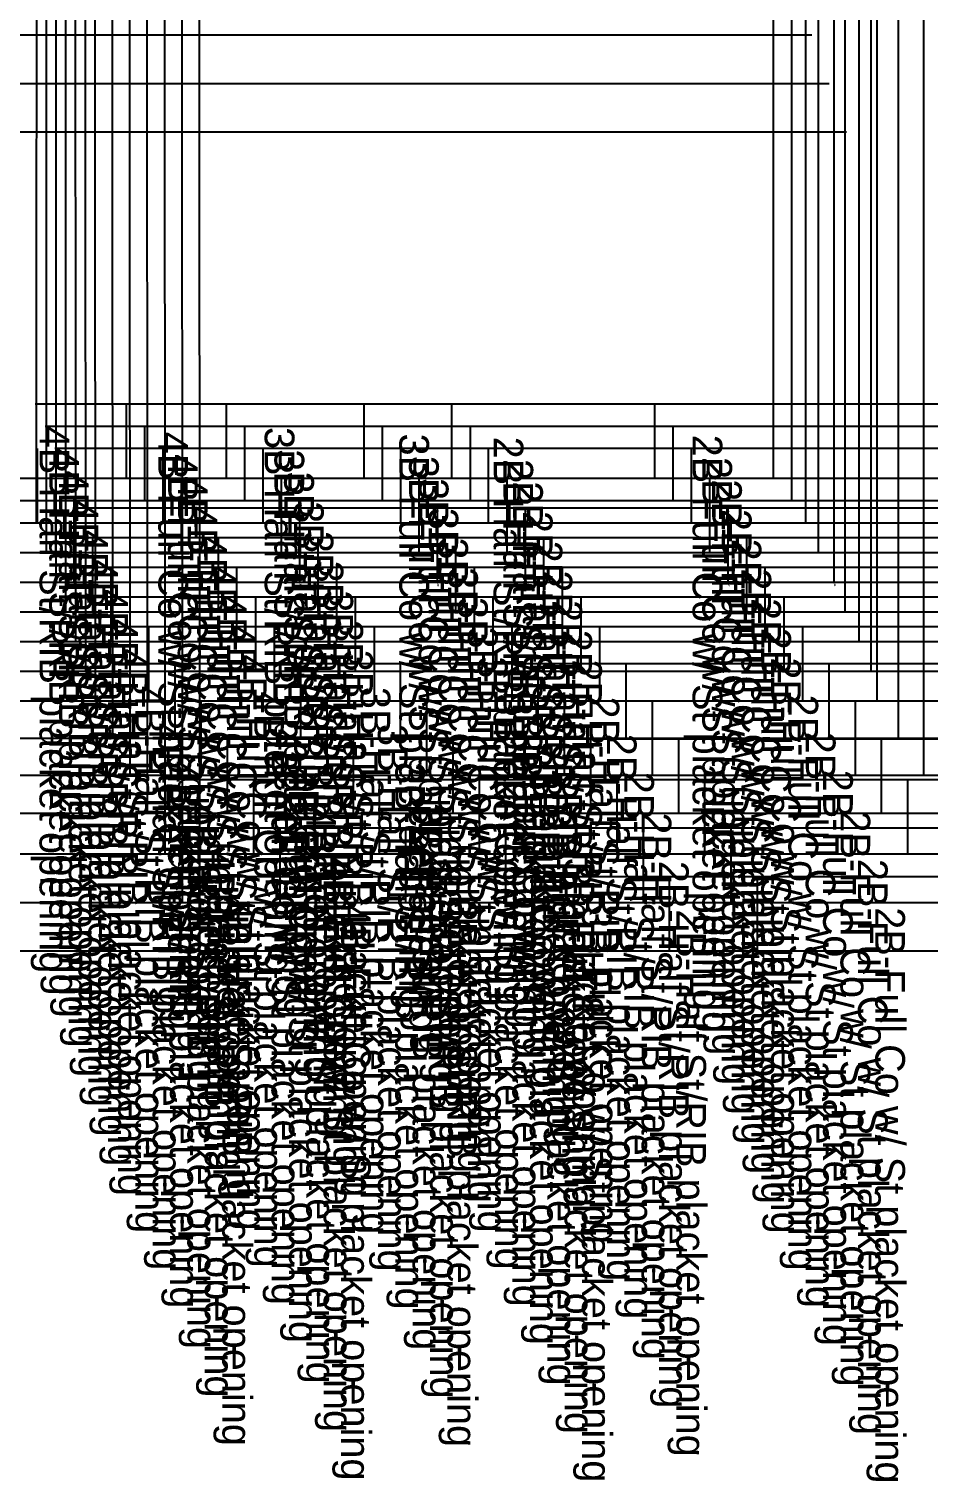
# Model space of a CAD drawing. Extents: x -839 to 1721, y -537 to 682.
# Drawn here: x -333 to -181.4, y 159.4 to 403.9 of the extents above; entities that cross this region are included whole.
import ezdxf
from ezdxf.enums import TextEntityAlignment as Align

# ---------------------------------------------------------------- set-up
doc = ezdxf.new("R2010")
doc.units = 0

# ---------------------------------------------------------------- blocks, each defined once
blk = doc.blocks.new('GMG1016S19-FR CO 1_42')
at = {"layer": '1'}
blk.add_lwpolyline([(-128.9025, 328.1934), (-751.5861, 328.1934)], dxfattribs=at)
at = {"layer": '6'}
blk.add_line((-128.9025, 328.1934), (-751.5861, 328.1934), dxfattribs=at)
at = {"layer": '8'}
for p, q in [((-207.5663, 328.1934), (-207.5663, 508.8179)), ((-128.9025, 340.7309), (-331.9349, 340.7309)), ((-126.5454, 340.7309), (-316.5501, 340.7309)), ((-316.5501, 328.1934), (-316.5501, 340.7309)), ((-299.7353, 328.1934), (-299.7353, 340.7309)), ((-276.5476, 328.1934), (-276.5476, 340.7309)), ((-261.7369, 328.1934), (-261.7369, 340.7309)), ((-227.551, 328.1934), (-227.551, 340.7309))]:
    blk.add_line(p, q, dxfattribs=at)
at = {"layer": '84'}
blk.add_lwpolyline([(-128.9025, 328.1934), (-751.5861, 328.1934)], dxfattribs=at)
at = {"layer": '85'}
for points in [[(-207.5663, 328.1934), (-207.5663, 508.8179)], [(-128.9025, 340.7309), (-331.9349, 340.7309)], [(-126.5454, 340.7309), (-316.5501, 340.7309)], [(-316.5501, 328.1934), (-316.5501, 340.7309)], [(-299.7353, 328.1934), (-299.7353, 340.7309)], [(-276.5476, 328.1934), (-276.5476, 340.7309)], [(-261.7369, 328.1934), (-261.7369, 340.7309)], [(-227.551, 328.1934), (-227.551, 340.7309)]]:
    blk.add_lwpolyline(points, dxfattribs=at)
at = {"layer": '1', "flags": 2}
for p, p2 in [((-314.6502, 569.0718), (-280.7971, 520.0498)), ((-751.5886, 563.1968), (-688.589, 563.207)), ((-88.3032, 393.0981), (-76.6573, 399.0213))]:
    blk.add_attdef('Dependency', text='', height=0.25, dxfattribs=at).set_placement(p, p2, align=Align.ALIGNED)
at = {"layer": '15'}
for s, p in [('4B-Half St/RIB placket opening', (-331.2186, 337.0885)), ('4B-Full Co w/ St placket opening', (-311.1983, 336.0903)), ('3B-Half St/RIB placket opening', (-293.2812, 336.8802)), ('3B-Full Co w/ St placket opening', (-270.6091, 335.7754)), ('2B-Half St/RIB placket opening', (-254.7087, 335.2521)), ('2B-Full Co w/ St placket opening', (-221.196, 335.5874))]:
    blk.add_text(s, height=5.001, rotation=270, dxfattribs=at).set_placement(p)
blk = doc.blocks.new('GMG1016S19-FR CO 1_44')
at = {"layer": '1'}
blk.add_lwpolyline([(-127.2566, 324.4419), (-757.3315, 324.4419)], dxfattribs=at)
at = {"layer": '6'}
blk.add_line((-127.2566, 324.4419), (-757.3315, 324.4419), dxfattribs=at)
at = {"layer": '8'}
for p, q in [((-204.4751, 324.4419), (-204.4751, 509.5698)), ((-127.2566, 336.9793), (-330.289, 336.9793)), ((-123.4491, 336.9793), (-313.4538, 336.9793)), ((-313.4538, 324.4419), (-313.4538, 336.9793)), ((-296.639, 324.4419), (-296.639, 336.9793)), ((-273.4514, 324.4419), (-273.4514, 336.9793)), ((-258.6406, 324.4419), (-258.6406, 336.9793)), ((-224.4548, 324.4419), (-224.4548, 336.9793))]:
    blk.add_line(p, q, dxfattribs=at)
at = {"layer": '84'}
blk.add_lwpolyline([(-127.2566, 324.4419), (-757.3315, 324.4419)], dxfattribs=at)
at = {"layer": '85'}
for points in [[(-204.4751, 324.4419), (-204.4751, 509.5698)], [(-127.2566, 336.9793), (-330.289, 336.9793)], [(-123.4491, 336.9793), (-313.4538, 336.9793)], [(-313.4538, 324.4419), (-313.4538, 336.9793)], [(-296.639, 324.4419), (-296.639, 336.9793)], [(-273.4514, 324.4419), (-273.4514, 336.9793)], [(-258.6406, 324.4419), (-258.6406, 336.9793)], [(-224.4548, 324.4419), (-224.4548, 336.9793)]]:
    blk.add_lwpolyline(points, dxfattribs=at)
at = {"layer": '1', "flags": 2}
for p, p2 in [((-313.055, 572.8234), (-278.9962, 521.5382)), ((-757.3341, 566.9484), (-694.3344, 566.9585)), ((-86.6572, 389.349), (-75.0113, 395.2723))]:
    blk.add_attdef('Dependency', text='', height=0.25, dxfattribs=at).set_placement(p, p2, align=Align.ALIGNED)
at = {"layer": '15'}
for s, p in [('4B-Half St/RIB placket opening', (-329.5727, 333.337)), ('3B-Half St/RIB placket opening', (-291.6352, 333.1312)), ('4B-Full Co w/ St placket opening', (-309.5524, 332.3387)), ('3B-Full Co w/ St placket opening', (-268.9632, 332.0238)), ('2B-Half St/RIB placket opening', (-253.0628, 331.5031)), ('2B-Full Co w/ St placket opening', (-219.55, 331.8358))]:
    blk.add_text(s, height=5.001, rotation=270, dxfattribs=at).set_placement(p)
blk = doc.blocks.new('GMG1016S19-FR CO 1_46')
at = {"layer": '1'}
blk.add_lwpolyline([(-125.6208, 320.6928), (-763.0846, 320.6928)], dxfattribs=at)
at = {"layer": '6'}
blk.add_line((-125.6208, 320.6928), (-763.0846, 320.6928), dxfattribs=at)
at = {"layer": '8'}
for p, q in [((-202.1256, 320.6928), (-202.1256, 510.3191)), ((-331.5539, 320.6928), (-331.5539, 333.2303)), ((-125.6208, 333.2303), (-328.6532, 333.2303)), ((-120.363, 333.2303), (-310.3677, 333.2303)), ((-310.3677, 320.6928), (-310.3677, 333.2303)), ((-293.5529, 320.6928), (-293.5529, 333.2303)), ((-270.3653, 320.6928), (-270.3653, 333.2303)), ((-255.5545, 320.6928), (-255.5545, 333.2303)), ((-221.3687, 320.6928), (-221.3687, 333.2303))]:
    blk.add_line(p, q, dxfattribs=at)
blk.add_lwpolyline([(-331.6682, 575.719), (-331.7698, 322.039), (-331.7698, 320.6928)], dxfattribs=at)
at = {"layer": '84'}
blk.add_lwpolyline([(-125.6208, 320.6928), (-763.0846, 320.6928)], dxfattribs=at)
at = {"layer": '85'}
for points in [[(-331.6682, 575.719), (-331.7698, 322.039), (-331.7698, 320.6928)], [(-202.1256, 320.6928), (-202.1256, 510.3191)], [(-331.5539, 320.6928), (-331.5539, 333.2303)], [(-125.6208, 333.2303), (-328.6532, 333.2303)], [(-120.363, 333.2303), (-310.3677, 333.2303)], [(-310.3677, 320.6928), (-310.3677, 333.2303)], [(-293.5529, 320.6928), (-293.5529, 333.2303)], [(-270.3653, 320.6928), (-270.3653, 333.2303)], [(-255.5545, 320.6928), (-255.5545, 333.2303)], [(-221.3687, 320.6928), (-221.3687, 333.2303)]]:
    blk.add_lwpolyline(points, dxfattribs=at)
at = {"layer": '1', "flags": 2}
for p, p2 in [((-311.4701, 576.5724), (-276.6721, 523.5575)), ((-763.0872, 570.6974), (-700.0875, 570.7076)), ((-85.0215, 385.5974), (-73.3756, 391.5207))]:
    blk.add_attdef('Dependency', text='', height=0.25, dxfattribs=at).set_placement(p, p2, align=Align.ALIGNED)
at = {"layer": '15'}
for s, p in [('4B-Half St/RIB placket opening', (-327.9369, 329.5879)), ('4B-Full Co w/ St placket opening', (-307.9166, 328.5897)), ('3B-Half St/RIB placket opening', (-289.9995, 329.3796)), ('3B-Full Co w/ St placket opening', (-267.3274, 328.2747)), ('2B-Full Co w/ St placket opening', (-217.9143, 328.0868)), ('2B-Half St/RIB placket opening', (-251.427, 327.7515))]:
    blk.add_text(s, height=5.001, rotation=270, dxfattribs=at).set_placement(p)
blk = doc.blocks.new('GMG1016S19-FR CO 1_48')
at = {"layer": '1'}
blk.add_lwpolyline([(-123.98, 315.6916), (-768.8352, 315.6916)], dxfattribs=at)
at = {"layer": '6'}
blk.add_line((-123.98, 315.6916), (-768.8352, 315.6916), dxfattribs=at)
at = {"layer": '8'}
for p, q in [((-200.0047, 315.6916), (-200.0047, 509.8187)), ((-328.4627, 315.6916), (-328.4627, 328.229)), ((-123.98, 328.229), (-327.0124, 328.229)), ((-117.2719, 328.229), (-307.2765, 328.229)), ((-307.2765, 315.6916), (-307.2765, 328.229)), ((-290.4617, 315.6916), (-290.4617, 328.229)), ((-267.2741, 315.6916), (-267.2741, 328.229)), ((-252.4633, 315.6916), (-252.4633, 328.229)), ((-218.2775, 315.6916), (-218.2775, 328.229))]:
    blk.add_line(p, q, dxfattribs=at)
blk.add_lwpolyline([(-330.0781, 580.7202), (-330.1289, 317.0911), (-330.1289, 315.6916)], dxfattribs=at)
at = {"layer": '84'}
blk.add_lwpolyline([(-123.98, 315.6916), (-768.8352, 315.6916)], dxfattribs=at)
at = {"layer": '85'}
for points in [[(-330.0781, 580.7202), (-330.1289, 317.0911), (-330.1289, 315.6916)], [(-200.0047, 315.6916), (-200.0047, 509.8187)], [(-328.4627, 315.6916), (-328.4627, 328.229)], [(-123.98, 328.229), (-327.0124, 328.229)], [(-117.2719, 328.229), (-307.2765, 328.229)], [(-307.2765, 315.6916), (-307.2765, 328.229)], [(-290.4617, 315.6916), (-290.4617, 328.229)], [(-267.2741, 315.6916), (-267.2741, 328.229)], [(-252.4633, 315.6916), (-252.4633, 328.229)], [(-218.2775, 315.6916), (-218.2775, 328.229)]]:
    blk.add_lwpolyline(points, dxfattribs=at)
at = {"layer": '1', "flags": 2}
for p, p2 in [((-309.88, 581.5737), (-275.5342, 526.0417)), ((-768.8377, 575.6987), (-705.8381, 575.7063)), ((-83.3806, 380.5987), (-71.7347, 386.522))]:
    blk.add_attdef('Dependency', text='', height=0.25, dxfattribs=at).set_placement(p, p2, align=Align.ALIGNED)
at = {"layer": '15'}
for s, p in [('4B-Half St/RIB placket opening', (-326.2961, 324.5867)), ('4B-Full Co w/ St placket opening', (-306.2758, 323.5884)), ('3B-Half St/RIB placket opening', (-288.3586, 324.3809)), ('3B-Full Co w/ St placket opening', (-265.6866, 323.2735)), ('2B-Full Co w/ St placket opening', (-216.2734, 323.0855)), ('2B-Half St/RIB placket opening', (-249.7862, 322.7528))]:
    blk.add_text(s, height=5.001, rotation=270, dxfattribs=at).set_placement(p)
blk = doc.blocks.new('GMG1016S19-FR CO 1_50')
at = {"layer": '1'}
blk.add_lwpolyline([(-122.3392, 310.6929), (-774.5832, 310.6929)], dxfattribs=at)
at = {"layer": '2'}
for p in [(-325.3715, 323.2303), (-325.3715, 323.2303), (-304.1879, 323.2303), (-304.1879, 323.2303), (-287.3731, 323.2303), (-264.1855, 323.2303), (-249.3722, 323.2303), (-215.1863, 323.2303), (-328.4906, 310.6929), (-325.3715, 310.6929), (-304.1879, 310.6929), (-287.3731, 310.6929), (-264.1855, 310.6929), (-249.3722, 310.6929), (-215.1863, 310.6929), (-197.3657, 310.6929)]:
    blk.add_point(p, dxfattribs=at)
at = {"layer": '3'}
blk.add_point((-328.4906, 312.1457), dxfattribs=at)
at = {"layer": '6'}
blk.add_line((-122.3392, 310.6929), (-774.5832, 310.6929), dxfattribs=at)
at = {"layer": '8'}
for p, q in [((-197.3657, 310.6929), (-197.3657, 509.3209)), ((-122.3392, 323.2303), (-325.3715, 323.2303)), ((-325.3715, 310.6929), (-325.3715, 323.2303)), ((-114.1832, 323.2303), (-304.1879, 323.2303)), ((-304.1879, 310.6929), (-304.1879, 323.2303)), ((-287.3731, 310.6929), (-287.3731, 323.2303)), ((-264.1855, 310.6929), (-264.1855, 323.2303)), ((-249.3722, 310.6929), (-249.3722, 323.2303)), ((-215.1863, 310.6929), (-215.1863, 323.2303))]:
    blk.add_line(p, q, dxfattribs=at)
blk.add_lwpolyline([(-328.4906, 585.719), (-328.4906, 312.1457), (-328.4906, 310.6929)], dxfattribs=at)
at = {"layer": '84'}
blk.add_lwpolyline([(-122.3392, 310.6929), (-774.5832, 310.6929)], dxfattribs=at)
at = {"layer": '85'}
for points in [[(-328.4906, 585.719), (-328.4906, 312.1457), (-328.4906, 310.6929)], [(-197.3657, 310.6929), (-197.3657, 509.3209)], [(-122.3392, 323.2303), (-325.3715, 323.2303)], [(-325.3715, 310.6929), (-325.3715, 323.2303)], [(-114.1832, 323.2303), (-304.1879, 323.2303)], [(-304.1879, 310.6929), (-304.1879, 323.2303)], [(-287.3731, 310.6929), (-287.3731, 323.2303)], [(-264.1855, 310.6929), (-264.1855, 323.2303)], [(-249.3722, 310.6929), (-249.3722, 323.2303)], [(-215.1863, 310.6929), (-215.1863, 323.2303)]]:
    blk.add_lwpolyline(points, dxfattribs=at)
at = {"layer": '1', "flags": 2}
for p, p2 in [((-308.2926, 586.5724), (-274.795, 528.2108)), ((-774.5857, 580.6974), (-711.5887, 580.7075)), ((-81.7423, 375.5975), (-70.0939, 381.5208))]:
    blk.add_attdef('Dependency', text='', height=0.25, dxfattribs=at).set_placement(p, p2, align=Align.ALIGNED)
at = {"layer": '15'}
for s, p in [('4B-Half St/RIB placket opening', (-324.6578, 319.5879)), ('4B-Full Co w/ St placket opening', (-304.6375, 318.5897)), ('3B-Half St/RIB placket opening', (-286.7203, 319.3797)), ('3B-Full Co w/ St placket opening', (-264.0483, 318.2747)), ('2B-Half St/RIB placket opening', (-248.1479, 317.7515)), ('2B-Full Co w/ St placket opening', (-214.6326, 318.0868))]:
    blk.add_text(s, height=5.001, rotation=270, dxfattribs=at).set_placement(p)
at = {"layer": '8'}
for s, p in [('# 22', (-325.3715, 323.2303)), ('# 23', (-304.1879, 323.2303)), ('# 22', (-304.1879, 323.2303)), ('# 22', (-287.3731, 323.2303)), ('# 22', (-264.1855, 323.2303)), ('# 22', (-249.3722, 323.2303)), ('# 22', (-215.1863, 323.2303)), ('# 18', (-328.4906, 310.6929)), ('# 22', (-325.3715, 310.6929)), ('NM', (-325.3715, 310.6929)), ('# 22', (-304.1879, 310.6929)), ('NM', (-304.1879, 310.6929)), ('# 22', (-287.3731, 310.6929)), ('NM', (-287.3731, 310.6929)), ('# 22', (-264.1855, 310.6929)), ('NM', (-264.1855, 310.6929)), ('# 22', (-249.3722, 310.6929)), ('NM', (-249.3722, 310.6929)), ('# 22', (-215.1863, 310.6929)), ('NM', (-215.1863, 310.6929)), ('# 20', (-197.3657, 310.6929)), ('NM', (-197.3657, 310.6929))]:
    blk.add_text(s, height=0.25, rotation=269.8881, dxfattribs=at).set_placement(p)
at = {"layer": '85'}
for p in [(-325.3715, 310.6929), (-304.1879, 310.6929), (-287.3731, 310.6929), (-264.1855, 310.6929), (-249.3722, 310.6929), (-215.1863, 310.6929), (-197.3657, 310.6929)]:
    blk.add_text('NM', height=0.25, rotation=269.8881, dxfattribs=at).set_placement(p)
blk = doc.blocks.new('GMG1016S19-FR CO 1_52')
at = {"layer": '1'}
blk.add_lwpolyline([(-120.6729, 305.6941), (-780.3084, 305.6941)], dxfattribs=at)
at = {"layer": '6'}
blk.add_line((-120.6729, 305.6941), (-780.3084, 305.6941), dxfattribs=at)
at = {"layer": '8'}
for p, q in [((-195.4835, 305.6941), (-195.4835, 509.3234)), ((-120.6729, 318.229), (-323.7053, 318.229)), ((-322.2549, 305.6941), (-322.2549, 318.229)), ((-111.0641, 318.229), (-301.0688, 318.229)), ((-301.0688, 305.6941), (-301.0688, 318.229)), ((-284.254, 305.6941), (-284.254, 318.229)), ((-261.0663, 305.6941), (-261.0663, 318.229)), ((-246.2556, 305.6941), (-246.2556, 318.229)), ((-212.0697, 305.6941), (-212.0697, 318.229))]:
    blk.add_line(p, q, dxfattribs=at)
blk.add_lwpolyline([(-326.8727, 590.7202), (-326.8244, 307.1953), (-326.8218, 305.6941)], dxfattribs=at)
at = {"layer": '84'}
blk.add_lwpolyline([(-120.6729, 305.6941), (-780.3084, 305.6941)], dxfattribs=at)
at = {"layer": '85'}
for points in [[(-326.8727, 590.7202), (-326.8244, 307.1953), (-326.8218, 305.6941)], [(-195.4835, 305.6941), (-195.4835, 509.3234)], [(-120.6729, 318.229), (-323.7053, 318.229)], [(-322.2549, 305.6941), (-322.2549, 318.229)], [(-111.0641, 318.229), (-301.0688, 318.229)], [(-301.0688, 305.6941), (-301.0688, 318.229)], [(-284.254, 305.6941), (-284.254, 318.229)], [(-261.0663, 305.6941), (-261.0663, 318.229)], [(-246.2556, 305.6941), (-246.2556, 318.229)], [(-212.0697, 305.6941), (-212.0697, 318.229)]]:
    blk.add_lwpolyline(points, dxfattribs=at)
at = {"layer": '1', "flags": 2}
for p, p2 in [((-306.6746, 591.5737), (-273.934, 530.5553)), ((-780.3109, 585.6987), (-717.3138, 585.7063)), ((-80.0735, 370.5988), (-68.4277, 376.522))]:
    blk.add_attdef('Dependency', text='', height=0.25, dxfattribs=at).set_placement(p, p2, align=Align.ALIGNED)
at = {"layer": '15'}
for s, p in [('4B-Half St/RIB placket opening', (-322.989, 314.5867)), ('4B-Full Co w/ St placket opening', (-302.9687, 313.591)), ('3B-Half St/RIB placket opening', (-285.0516, 314.3809)), ('3B-Full Co w/ St placket opening', (-262.3795, 313.2735)), ('2B-Half St/RIB placket opening', (-246.4791, 312.7528)), ('2B-Full Co w/ St placket opening', (-212.9664, 313.0881))]:
    blk.add_text(s, height=5.001, rotation=270, dxfattribs=at).set_placement(p)
blk = doc.blocks.new('GMG1016S19-FR CO 1_54')
at = {"layer": '1'}
blk.add_lwpolyline([(-119.0067, 300.6929), (-786.0335, 300.6929)], dxfattribs=at)
at = {"layer": '6'}
blk.add_line((-119.0067, 300.6929), (-786.0335, 300.6929), dxfattribs=at)
at = {"layer": '8'}
for p, q in [((-193.1264, 300.6929), (-193.1264, 509.3234)), ((-119.0067, 313.2303), (-322.0416, 313.2303)), ((-319.1384, 300.6929), (-319.1384, 313.2303)), ((-107.9501, 313.2303), (-297.9547, 313.2303)), ((-297.9547, 300.6929), (-297.9547, 313.2303)), ((-281.14, 300.6929), (-281.14, 313.2303)), ((-257.9523, 300.6929), (-257.9523, 313.2303)), ((-243.139, 300.6929), (-243.139, 313.2303)), ((-208.9531, 300.6929), (-208.9531, 313.2303))]:
    blk.add_line(p, q, dxfattribs=at)
blk.add_lwpolyline([(-325.2598, 595.7189), (-325.1607, 302.2499), (-325.1581, 300.6929)], dxfattribs=at)
at = {"layer": '84'}
blk.add_lwpolyline([(-119.0067, 300.6929), (-786.0335, 300.6929)], dxfattribs=at)
at = {"layer": '85'}
for points in [[(-325.2598, 595.7189), (-325.1607, 302.2499), (-325.1581, 300.6929)], [(-193.1264, 300.6929), (-193.1264, 509.3234)], [(-119.0067, 313.2303), (-322.0416, 313.2303)], [(-319.1384, 300.6929), (-319.1384, 313.2303)], [(-107.9501, 313.2303), (-297.9547, 313.2303)], [(-297.9547, 300.6929), (-297.9547, 313.2303)], [(-281.14, 300.6929), (-281.14, 313.2303)], [(-257.9523, 300.6929), (-257.9523, 313.2303)], [(-243.139, 300.6929), (-243.139, 313.2303)], [(-208.9531, 300.6929), (-208.9531, 313.2303)]]:
    blk.add_lwpolyline(points, dxfattribs=at)
at = {"layer": '1', "flags": 2}
for p, p2 in [((-305.0617, 596.5724), (-273.0374, 533.0064)), ((-786.0361, 590.6974), (-723.039, 590.7075)), ((-78.4099, 365.5975), (-66.7614, 371.5208))]:
    blk.add_attdef('Dependency', text='', height=0.25, dxfattribs=at).set_placement(p, p2, align=Align.ALIGNED)
at = {"layer": '15'}
for s, p in [('4B-Half St/RIB placket opening', (-321.3253, 309.5879)), ('4B-Full Co w/ St placket opening', (-301.305, 308.5897)), ('3B-Half St/RIB placket opening', (-283.3879, 309.3797)), ('3B-Full Co w/ St placket opening', (-260.7158, 308.2748)), ('2B-Half St/RIB placket opening', (-244.8154, 307.7515)), ('2B-Full Co w/ St placket opening', (-211.3027, 308.0868))]:
    blk.add_text(s, height=5.001, rotation=270, dxfattribs=at).set_placement(p)
blk = doc.blocks.new('GMG1016S19-FR CO 1_56')
at = {"layer": '1'}
blk.add_lwpolyline([(-117.3404, 295.6941), (-791.7562, 295.6941)], dxfattribs=at)
at = {"layer": '6'}
blk.add_line((-117.3404, 295.6941), (-791.7562, 295.6941), dxfattribs=at)
at = {"layer": '8'}
for p, q in [((-191.0868, 295.6941), (-191.0868, 509.3259)), ((-117.3404, 308.2316), (-320.3728, 308.2316)), ((-315.971, 295.6941), (-315.971, 308.2316)), ((-104.7801, 308.2316), (-296.3368, 308.2316)), ((-294.7848, 295.6941), (-294.7848, 308.2316)), ((-277.97, 295.6941), (-277.97, 308.2316)), ((-254.7824, 295.6941), (-254.7824, 308.2316)), ((-239.9716, 295.6941), (-239.9716, 308.2316)), ((-205.7858, 295.6941), (-205.7858, 308.2316))]:
    blk.add_line(p, q, dxfattribs=at)
blk.add_lwpolyline([(-323.6418, 600.7202), (-323.4919, 297.3045), (-323.4894, 295.6941)], dxfattribs=at)
at = {"layer": '84'}
blk.add_lwpolyline([(-117.3404, 295.6941), (-791.7562, 295.6941)], dxfattribs=at)
at = {"layer": '85'}
for points in [[(-323.6418, 600.7202), (-323.4919, 297.3045), (-323.4894, 295.6941)], [(-191.0868, 295.6941), (-191.0868, 509.3259)], [(-117.3404, 308.2316), (-320.3728, 308.2316)], [(-315.971, 295.6941), (-315.971, 308.2316)], [(-104.7801, 308.2316), (-296.3368, 308.2316)], [(-294.7848, 295.6941), (-294.7848, 308.2316)], [(-277.97, 295.6941), (-277.97, 308.2316)], [(-254.7824, 295.6941), (-254.7824, 308.2316)], [(-239.9716, 295.6941), (-239.9716, 308.2316)], [(-205.7858, 295.6941), (-205.7858, 308.2316)]]:
    blk.add_lwpolyline(points, dxfattribs=at)
at = {"layer": '1', "flags": 2}
for p, p2 in [((-303.4437, 601.5737), (-271.3, 535.6759)), ((-791.7587, 596.9483), (-728.7591, 596.9559)), ((-76.7411, 360.5988), (-65.0952, 366.522))]:
    blk.add_attdef('Dependency', text='', height=0.25, dxfattribs=at).set_placement(p, p2, align=Align.ALIGNED)
at = {"layer": '15'}
for s, p in [('4B-Half St/RIB placket opening', (-319.6565, 304.5892)), ('4B-Full Co w/ St placket opening', (-299.6362, 303.591)), ('3B-Half St/RIB placket opening', (-281.7191, 304.3809)), ('3B-Full Co w/ St placket opening', (-259.047, 303.2761)), ('2B-Half St/RIB placket opening', (-243.1466, 302.7528)), ('2B-Full Co w/ St placket opening', (-209.6339, 303.0881))]:
    blk.add_text(s, height=5.001, rotation=270, dxfattribs=at).set_placement(p)
blk = doc.blocks.new('GMG1016S19-FR CO 1_58')
at = {"layer": '1'}
blk.add_lwpolyline([(-115.6717, 290.6929), (-797.4788, 290.6929)], dxfattribs=at)
at = {"layer": '6'}
blk.add_line((-115.6717, 290.6929), (-797.4788, 290.6929), dxfattribs=at)
at = {"layer": '8'}
for p, q in [((-190.0784, 290.6929), (-190.0784, 509.3259)), ((-115.6717, 303.2303), (-318.704, 303.2303)), ((-312.801, 290.6929), (-312.801, 303.2303)), ((-101.6102, 303.2303), (-294.7188, 303.2303)), ((-291.6149, 290.6929), (-291.6149, 303.2303)), ((-274.8001, 290.6929), (-274.8001, 303.2303)), ((-251.6125, 290.6929), (-251.6125, 303.2303)), ((-236.8017, 290.6929), (-236.8017, 303.2303)), ((-202.6158, 290.6929), (-202.6158, 303.2303))]:
    blk.add_line(p, q, dxfattribs=at)
blk.add_lwpolyline([(-322.0238, 605.7189), (-321.8231, 292.3566), (-321.8206, 290.6929)], dxfattribs=at)
at = {"layer": '84'}
blk.add_lwpolyline([(-115.6717, 290.6929), (-797.4788, 290.6929)], dxfattribs=at)
at = {"layer": '85'}
for points in [[(-322.0238, 605.7189), (-321.8231, 292.3566), (-321.8206, 290.6929)], [(-190.0784, 290.6929), (-190.0784, 509.3259)], [(-115.6717, 303.2303), (-318.704, 303.2303)], [(-312.801, 290.6929), (-312.801, 303.2303)], [(-101.6102, 303.2303), (-294.7188, 303.2303)], [(-291.6149, 290.6929), (-291.6149, 303.2303)], [(-274.8001, 290.6929), (-274.8001, 303.2303)], [(-251.6125, 290.6929), (-251.6125, 303.2303)], [(-236.8017, 290.6929), (-236.8017, 303.2303)], [(-202.6158, 290.6929), (-202.6158, 303.2303)]]:
    blk.add_lwpolyline(points, dxfattribs=at)
at = {"layer": '1', "flags": 2}
for p, p2 in [((-301.8257, 606.5724), (-270.3856, 538.0864)), ((-797.4813, 603.2475), (-734.4817, 603.2551)), ((-75.0723, 355.5975), (-63.4264, 361.5208))]:
    blk.add_attdef('Dependency', text='', height=0.25, dxfattribs=at).set_placement(p, p2, align=Align.ALIGNED)
at = {"layer": '15'}
for s, p in [('4B-Half St/RIB placket opening', (-317.9877, 299.588)), ('4B-Full Co w/ St placket opening', (-297.9674, 298.5897)), ('3B-Half St/RIB placket opening', (-280.0503, 299.3797)), ('3B-Full Co w/ St placket opening', (-257.3782, 298.2748)), ('2B-Half St/RIB placket opening', (-241.4778, 297.7516)), ('2B-Full Co w/ St placket opening', (-207.9651, 298.0868))]:
    blk.add_text(s, height=5.001, rotation=270, dxfattribs=at).set_placement(p)
blk = doc.blocks.new('GMG1016S19-FR CO 1_60')
at = {"layer": '1'}
blk.add_lwpolyline([(-112.7532, 284.442), (-804.4485, 284.442)], dxfattribs=at)
at = {"layer": '6'}
blk.add_line((-112.7532, 284.442), (-804.4485, 284.442), dxfattribs=at)
at = {"layer": '8'}
for p, q in [((-186.5072, 284.442), (-186.5072, 508.0788)), ((-112.7532, 296.9794), (-315.7856, 296.9794)), ((-308.3814, 284.442), (-308.3814, 296.9794)), ((-97.1932, 296.9794), (-291.8029, 296.9794)), ((-287.1953, 284.442), (-287.1953, 296.9794)), ((-270.3831, 284.442), (-270.3831, 296.9794)), ((-247.1954, 284.442), (-247.1954, 296.9794)), ((-232.3821, 284.442), (-232.3821, 296.9794)), ((-198.1962, 284.442), (-198.1962, 296.9794))]:
    blk.add_line(p, q, dxfattribs=at)
blk.add_lwpolyline([(-319.1053, 611.9699), (-318.9047, 286.1717), (-318.9047, 284.442)], dxfattribs=at)
at = {"layer": '84'}
blk.add_lwpolyline([(-112.7532, 284.442), (-804.4485, 284.442)], dxfattribs=at)
at = {"layer": '85'}
for points in [[(-319.1053, 611.9699), (-318.9047, 286.1717), (-318.9047, 284.442)], [(-186.5072, 284.442), (-186.5072, 508.0788)], [(-112.7532, 296.9794), (-315.7856, 296.9794)], [(-308.3814, 284.442), (-308.3814, 296.9794)], [(-97.1932, 296.9794), (-291.8029, 296.9794)], [(-287.1953, 284.442), (-287.1953, 296.9794)], [(-270.3831, 284.442), (-270.3831, 296.9794)], [(-247.1954, 284.442), (-247.1954, 296.9794)], [(-232.3821, 284.442), (-232.3821, 296.9794)], [(-198.1962, 284.442), (-198.1962, 296.9794)]]:
    blk.add_lwpolyline(points, dxfattribs=at)
at = {"layer": '1', "flags": 2}
for p, p2 in [((-298.9072, 612.8233), (-269.4204, 541.2258)), ((-804.4511, 610.6999), (-741.454, 610.7075)), ((-72.1538, 349.3491), (-60.5079, 355.2724))]:
    blk.add_attdef('Dependency', text='', height=0.25, dxfattribs=at).set_placement(p, p2, align=Align.ALIGNED)
at = {"layer": '15'}
for s, p in [('4B-Half St/RIB placket opening', (-315.0718, 293.337)), ('4B-Full Co w/ St placket opening', (-295.0515, 292.3413)), ('3B-Half St/RIB placket opening', (-277.1318, 293.1313)), ('3B-Full Co w/ St placket opening', (-254.4623, 292.0238)), ('2B-Half St/RIB placket opening', (-238.5619, 291.5032)), ('2B-Full Co w/ St placket opening', (-205.0466, 291.8359))]:
    blk.add_text(s, height=5.001, rotation=270, dxfattribs=at).set_placement(p)
blk = doc.blocks.new('GMG1016S19-FR CO 1_62')
at = {"layer": '1'}
blk.add_lwpolyline([(-109.8347, 278.1936), (-811.4208, 278.1936)], dxfattribs=at)
at = {"layer": '6'}
blk.add_line((-109.8347, 278.1936), (-811.4208, 278.1936), dxfattribs=at)
at = {"layer": '8'}
for p, q in [((-182.2527, 278.1936), (-182.2527, 506.8291)), ((-109.8347, 290.731), (-312.8671, 290.731)), ((-303.9619, 278.1936), (-303.9619, 290.731)), ((-92.771, 290.731), (-288.8819, 290.731)), ((-282.7757, 278.1936), (-282.7757, 290.731)), ((-265.9609, 278.1936), (-265.9609, 290.731)), ((-242.7732, 278.1936), (-242.7732, 290.731)), ((-227.9625, 278.1936), (-227.9625, 290.731)), ((-193.7766, 278.1936), (-193.7766, 290.731))]:
    blk.add_line(p, q, dxfattribs=at)
blk.add_lwpolyline([(-316.1869, 618.2183), (-315.9862, 279.9893), (-315.9837, 278.1936)], dxfattribs=at)
at = {"layer": '84'}
blk.add_lwpolyline([(-109.8347, 278.1936), (-811.4208, 278.1936)], dxfattribs=at)
at = {"layer": '85'}
for points in [[(-316.1869, 618.2183), (-315.9862, 279.9893), (-315.9837, 278.1936)], [(-182.2527, 278.1936), (-182.2527, 506.8291)], [(-109.8347, 290.731), (-312.8671, 290.731)], [(-303.9619, 278.1936), (-303.9619, 290.731)], [(-92.771, 290.731), (-288.8819, 290.731)], [(-282.7757, 278.1936), (-282.7757, 290.731)], [(-265.9609, 278.1936), (-265.9609, 290.731)], [(-242.7732, 278.1936), (-242.7732, 290.731)], [(-227.9625, 278.1936), (-227.9625, 290.731)], [(-193.7766, 278.1936), (-193.7766, 290.731)]]:
    blk.add_lwpolyline(points, dxfattribs=at)
at = {"layer": '1', "flags": 2}
for p, p2 in [((-811.4234, 618.1497), (-748.4238, 618.1573)), ((-295.9888, 619.0717), (-267.8024, 544.6776)), ((-69.2354, 343.0982), (-57.5895, 349.0215))]:
    blk.add_attdef('Dependency', text='', height=0.25, dxfattribs=at).set_placement(p, p2, align=Align.ALIGNED)
at = {"layer": '15'}
for s, p in [('4B-Half St/RIB placket opening', (-312.1508, 287.0886)), ('3B-Half St/RIB placket opening', (-274.2134, 286.8804)), ('4B-Full Co w/ St placket opening', (-292.1305, 286.0904)), ('3B-Full Co w/ St placket opening', (-251.5413, 285.7754)), ('2B-Half St/RIB placket opening', (-235.6409, 285.2522)), ('2B-Full Co w/ St placket opening', (-202.1282, 285.5875))]:
    blk.add_text(s, height=5.001, rotation=270, dxfattribs=at).set_placement(p)
blk = doc.blocks.new('GMG1016S19-FR CO 1_64')
at = {"layer": '1'}
blk.add_lwpolyline([(-106.9086, 271.7851), (-818.3982, 271.7851)], dxfattribs=at)
at = {"layer": '6'}
blk.add_line((-106.9086, 271.7851), (-818.3982, 271.7851), dxfattribs=at)
at = {"layer": '8'}
for p, q in [((-106.9086, 284.3226), (-309.941, 284.3226)), ((-299.5346, 271.7851), (-299.5346, 284.3226)), ((-88.3438, 284.3226), (-285.905, 284.3226)), ((-278.3485, 271.7851), (-278.3485, 284.3226)), ((-261.5337, 271.7851), (-261.5337, 284.3226)), ((-238.346, 271.7851), (-238.346, 284.3226)), ((-223.5353, 271.7851), (-223.5353, 284.3226)), ((-189.3494, 271.7851), (-189.3494, 284.3226))]:
    blk.add_line(p, q, dxfattribs=at)
blk.add_lwpolyline([(-313.21, 624.3092), (-313.0601, 273.647), (-313.0576, 271.7851)], dxfattribs=at)
at = {"layer": '84'}
blk.add_lwpolyline([(-106.9086, 271.7851), (-818.3982, 271.7851)], dxfattribs=at)
at = {"layer": '85'}
for points in [[(-313.21, 624.3092), (-313.0601, 273.647), (-313.0576, 271.7851)], [(-106.9086, 284.3226), (-309.941, 284.3226)], [(-299.5346, 271.7851), (-299.5346, 284.3226)], [(-88.3438, 284.3226), (-285.905, 284.3226)], [(-278.3485, 271.7851), (-278.3485, 284.3226)], [(-261.5337, 271.7851), (-261.5337, 284.3226)], [(-238.346, 271.7851), (-238.346, 284.3226)], [(-223.5353, 271.7851), (-223.5353, 284.3226)], [(-189.3494, 271.7851), (-189.3494, 284.3226)]]:
    blk.add_lwpolyline(points, dxfattribs=at)
at = {"layer": '1', "flags": 2}
for p, p2 in [((-818.4008, 625.442), (-755.4011, 625.4497)), ((-293.0119, 625.1626), (-266.4715, 548.1575)), ((-66.3093, 336.6898), (-54.6634, 342.613))]:
    blk.add_attdef('Dependency', text='', height=0.25, dxfattribs=at).set_placement(p, p2, align=Align.ALIGNED)
at = {"layer": '15'}
for s, p in [('4B-Half St/RIB placket opening', (-309.2247, 280.6802)), ('4B-Full Co w/ St placket opening', (-289.2045, 279.682)), ('3B-Half St/RIB placket opening', (-271.2873, 280.4719)), ('3B-Full Co w/ St placket opening', (-248.6153, 279.367)), ('2B-Full Co w/ St placket opening', (-199.2021, 279.1791)), ('2B-Half St/RIB placket opening', (-232.7149, 278.8438))]:
    blk.add_text(s, height=5.001, rotation=270, dxfattribs=at).set_placement(p)
blk = doc.blocks.new('GMG1016S19-FR CO 1_66')
at = {"layer": '1'}
blk.add_lwpolyline([(-103.9826, 264.9348), (-825.3756, 264.9348)], dxfattribs=at)
at = {"layer": '5'}
blk.add_line((-564.5227, 402.8745), (-201.1249, 402.8745), dxfattribs=at)
at = {"layer": '6'}
blk.add_line((-103.9826, 264.9348), (-825.3756, 264.9348), dxfattribs=at)
at = {"layer": '7'}
blk.add_line((-564.5227, 402.8745), (-201.1249, 402.8745), dxfattribs=at)
at = {"layer": '8'}
for p, q in [((-103.9826, 277.4722), (-307.0149, 277.4722)), ((-295.1074, 264.9348), (-295.1074, 277.4722)), ((-83.9166, 277.4722), (-282.9281, 277.4722)), ((-273.9213, 264.9348), (-273.9213, 277.4722)), ((-257.1065, 264.9348), (-257.1065, 277.4722)), ((-233.9188, 264.9348), (-233.9188, 277.4722)), ((-219.1081, 264.9348), (-219.1081, 277.4722)), ((-184.9222, 264.9348), (-184.9222, 277.4722))]:
    blk.add_line(p, q, dxfattribs=at)
blk.add_lwpolyline([(-310.2331, 629.9582), (-310.1341, 266.8626), (-310.1315, 264.9348)], dxfattribs=at)
at = {"layer": '84'}
blk.add_lwpolyline([(-103.9826, 264.9348), (-825.3756, 264.9348)], dxfattribs=at)
at = {"layer": '85'}
for points in [[(-310.2331, 629.9582), (-310.1341, 266.8626), (-310.1315, 264.9348)], [(-103.9826, 277.4722), (-307.0149, 277.4722)], [(-295.1074, 264.9348), (-295.1074, 277.4722)], [(-83.9166, 277.4722), (-282.9281, 277.4722)], [(-273.9213, 264.9348), (-273.9213, 277.4722)], [(-257.1065, 264.9348), (-257.1065, 277.4722)], [(-233.9188, 264.9348), (-233.9188, 277.4722)], [(-219.1081, 264.9348), (-219.1081, 277.4722)], [(-184.9222, 264.9348), (-184.9222, 277.4722)]]:
    blk.add_lwpolyline(points, dxfattribs=at)
at = {"layer": '1', "flags": 2}
for p, p2 in [((-825.3781, 632.2924), (-762.3785, 632.3)), ((-290.035, 630.8116), (-264.4217, 551.1546)), ((-63.3832, 329.8394), (-51.7373, 335.7627))]:
    blk.add_attdef('Dependency', text='', height=0.25, dxfattribs=at).set_placement(p, p2, align=Align.ALIGNED)
at = {"layer": '15'}
for s, p in [('4B-Half St/RIB placket opening', (-306.2987, 273.8298)), ('4B-Full Co w/ St placket opening', (-286.2784, 272.8316)), ('3B-Half St/RIB placket opening', (-268.3612, 273.6216)), ('3B-Full Co w/ St placket opening', (-245.6892, 272.5167)), ('2B-Half St/RIB placket opening', (-229.7888, 271.9934)), ('2B-Full Co w/ St placket opening', (-196.276, 272.3287))]:
    blk.add_text(s, height=5.001, rotation=270, dxfattribs=at).set_placement(p)
blk = doc.blocks.new('GMG1016S19-FR CO 1_68')
at = {"layer": '1'}
blk.add_lwpolyline([(-101.054, 256.7839), (-832.3504, 256.7839)], dxfattribs=at)
at = {"layer": '5'}
blk.add_line((-561.5941, 394.7237), (-198.1962, 394.7237), dxfattribs=at)
at = {"layer": '6'}
blk.add_line((-101.054, 256.7839), (-832.3504, 256.7839), dxfattribs=at)
at = {"layer": '7'}
blk.add_line((-561.5941, 394.7237), (-198.1962, 394.7237), dxfattribs=at)
at = {"layer": '8'}
for p, q in [((-101.054, 269.3213), (-304.0863, 269.3213)), ((-290.6777, 256.7839), (-290.6777, 269.3213)), ((-79.4894, 269.3213), (-279.9995, 269.3213)), ((-269.4941, 256.7839), (-269.4941, 269.3213)), ((-252.6793, 256.7839), (-252.6793, 269.3213)), ((-229.4916, 256.7839), (-229.4916, 269.3213)), ((-214.6783, 256.7839), (-214.6783, 269.3213))]:
    blk.add_line(p, q, dxfattribs=at)
blk.add_lwpolyline([(-307.307, 636.8085), (-307.208, 258.7905), (-307.2054, 256.7839)], dxfattribs=at)
at = {"layer": '84'}
blk.add_lwpolyline([(-101.054, 256.7839), (-832.3504, 256.7839)], dxfattribs=at)
at = {"layer": '85'}
for points in [[(-307.307, 636.8085), (-307.208, 258.7905), (-307.2054, 256.7839)], [(-101.054, 269.3213), (-304.0863, 269.3213)], [(-290.6777, 256.7839), (-290.6777, 269.3213)], [(-79.4894, 269.3213), (-279.9995, 269.3213)], [(-269.4941, 256.7839), (-269.4941, 269.3213)], [(-252.6793, 256.7839), (-252.6793, 269.3213)], [(-229.4916, 256.7839), (-229.4916, 269.3213)], [(-214.6783, 256.7839), (-214.6783, 269.3213)]]:
    blk.add_lwpolyline(points, dxfattribs=at)
at = {"layer": '1', "flags": 2}
for p, p2 in [((-832.353, 640.4407), (-769.3559, 640.4484)), ((-287.1089, 637.662), (-264.4268, 554.9418)), ((-60.4571, 321.6885), (-48.8087, 327.6118))]:
    blk.add_attdef('Dependency', text='', height=0.25, dxfattribs=at).set_placement(p, p2, align=Align.ALIGNED)
at = {"layer": '15'}
for s, p in [('4B-Half St/RIB placket opening', (-303.3726, 265.679)), ('4B-Full Co w/ St placket opening', (-283.3523, 264.6807)), ('3B-Half St/RIB placket opening', (-265.4326, 265.4707)), ('3B-Full Co w/ St placket opening', (-242.7631, 264.3658)), ('2B-Half St/RIB placket opening', (-226.8627, 263.8426)), ('2B-Full Co w/ St placket opening', (-193.3474, 264.1778))]:
    blk.add_text(s, height=5.001, rotation=270, dxfattribs=at).set_placement(p)
blk = doc.blocks.new('GMG1016S19-FR CO 1_70')
at = {"layer": '1'}
blk.add_lwpolyline([(-98.1279, 248.6356), (-839.3278, 248.6356)], dxfattribs=at)
at = {"layer": '5'}
blk.add_line((-558.668, 386.5754), (-195.2702, 386.5754), dxfattribs=at)
at = {"layer": '6'}
blk.add_line((-98.1279, 248.6356), (-839.3278, 248.6356), dxfattribs=at)
at = {"layer": '7'}
blk.add_line((-558.668, 386.5754), (-195.2702, 386.5754), dxfattribs=at)
at = {"layer": '8'}
for p, q in [((-98.1279, 261.173), (-301.1602, 261.173)), ((-286.2504, 248.6356), (-286.2504, 261.173)), ((-75.0596, 261.173), (-277.0734, 261.173)), ((-265.0643, 248.6356), (-265.0643, 261.173)), ((-248.2495, 248.6356), (-248.2495, 261.173)), ((-225.0618, 248.6356), (-225.0618, 261.173)), ((-210.2511, 248.6356), (-210.2511, 261.173))]:
    blk.add_line(p, q, dxfattribs=at)
blk.add_lwpolyline([(-304.3784, 643.6614), (-304.2794, 250.7209), (-304.2768, 248.6356)], dxfattribs=at)
at = {"layer": '84'}
blk.add_lwpolyline([(-98.1279, 248.6356), (-839.3278, 248.6356)], dxfattribs=at)
at = {"layer": '85'}
for points in [[(-304.3784, 643.6614), (-304.2794, 250.7209), (-304.2768, 248.6356)], [(-98.1279, 261.173), (-301.1602, 261.173)], [(-286.2504, 248.6356), (-286.2504, 261.173)], [(-75.0596, 261.173), (-277.0734, 261.173)], [(-265.0643, 248.6356), (-265.0643, 261.173)], [(-248.2495, 248.6356), (-248.2495, 261.173)], [(-225.0618, 248.6356), (-225.0618, 261.173)], [(-210.2511, 248.6356), (-210.2511, 261.173)]]:
    blk.add_lwpolyline(points, dxfattribs=at)
at = {"layer": '1', "flags": 2}
for p, p2 in [((-839.3303, 648.5916), (-776.3307, 648.5967)), ((-284.1803, 644.5149), (-263.9823, 558.9677)), ((-57.5285, 313.5402), (-45.8826, 319.4635))]:
    blk.add_attdef('Dependency', text='', height=0.25, dxfattribs=at).set_placement(p, p2, align=Align.ALIGNED)
at = {"layer": '15'}
for s, p in [('4B-Half St/RIB placket opening', (-300.4439, 257.5306)), ('3B-Half St/RIB placket opening', (-262.5065, 257.3224)), ('4B-Full Co w/ St placket opening', (-280.4237, 256.5324)), ('3B-Full Co w/ St placket opening', (-239.8345, 256.2175)), ('2B-Half St/RIB placket opening', (-223.9341, 255.6942)), ('2B-Full Co w/ St placket opening', (-190.4213, 256.0295))]:
    blk.add_text(s, height=5.001, rotation=270, dxfattribs=at).set_placement(p)

msp = doc.modelspace()

# ---------------------------------------------------------------- block references
at = {"layer": '1'}
for name in ['GMG1016S19-FR CO 1_70', 'GMG1016S19-FR CO 1_68', 'GMG1016S19-FR CO 1_66', 'GMG1016S19-FR CO 1_64', 'GMG1016S19-FR CO 1_62', 'GMG1016S19-FR CO 1_60', 'GMG1016S19-FR CO 1_58', 'GMG1016S19-FR CO 1_56', 'GMG1016S19-FR CO 1_54', 'GMG1016S19-FR CO 1_52', 'GMG1016S19-FR CO 1_50', 'GMG1016S19-FR CO 1_48', 'GMG1016S19-FR CO 1_46', 'GMG1016S19-FR CO 1_44', 'GMG1016S19-FR CO 1_42']:
    msp.add_blockref(name, (0, 0), dxfattribs=at)

doc.saveas('drawing.dxf')
